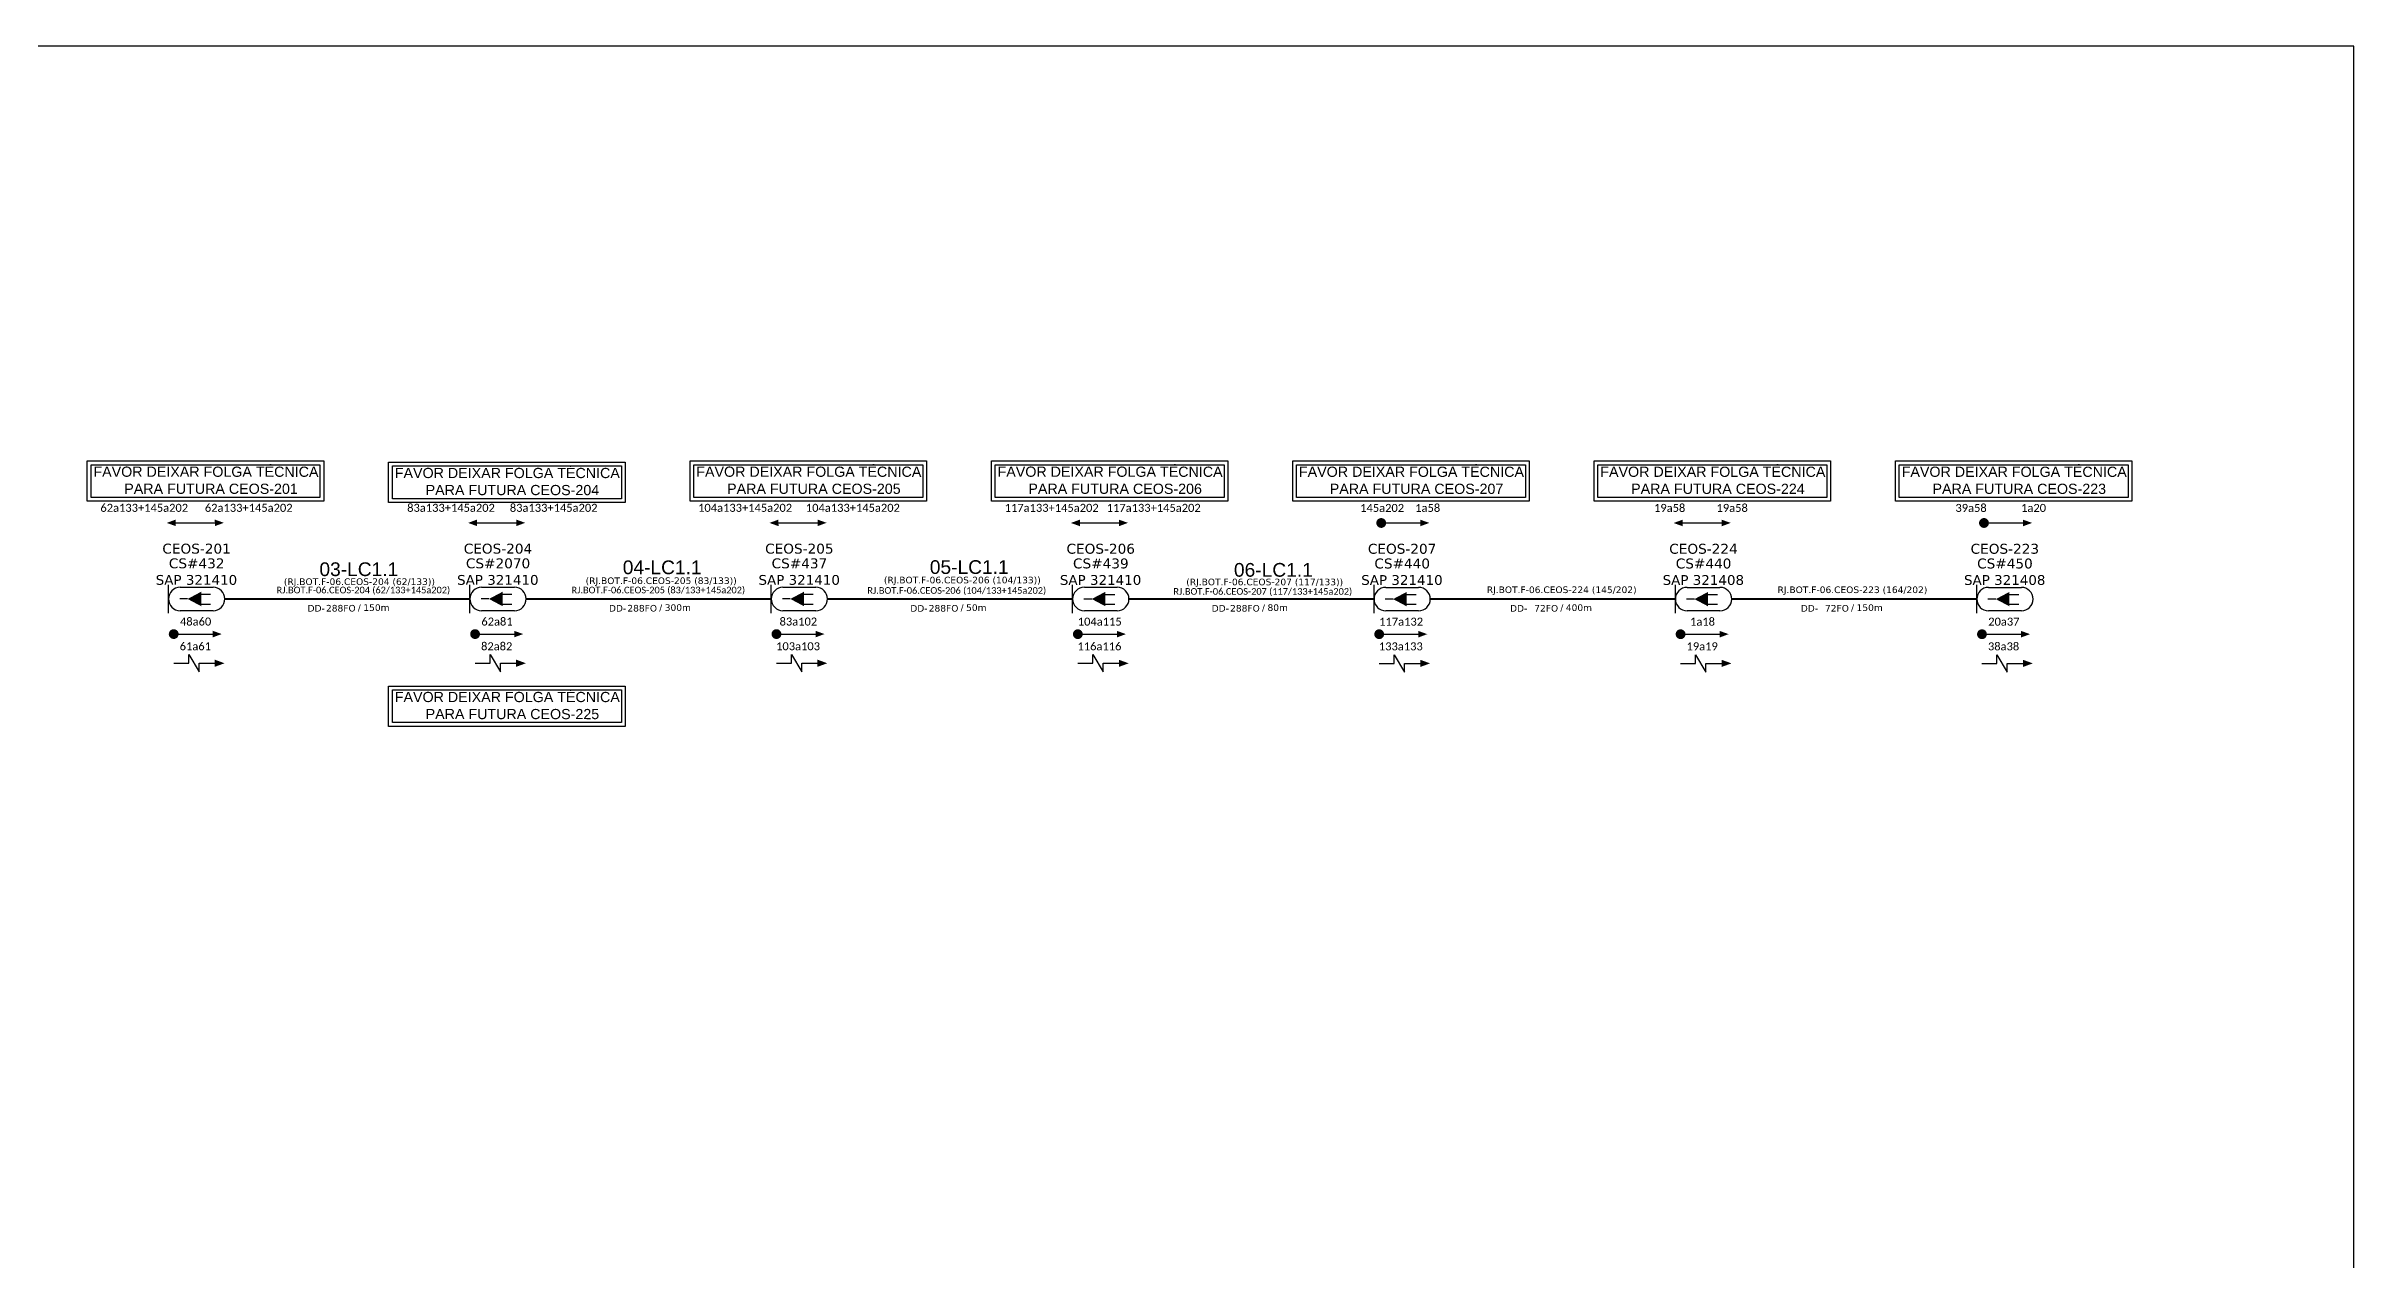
# Model space of a CAD drawing. Extents: x -89 to 2622484776, y -1852823961 to 1299.
# Drawn here: x 278.3 to 749.2, y 1051.4 to 1299 of the extents above; entities that cross this region are included whole.
import ezdxf
from ezdxf.enums import TextEntityAlignment as Align

# ---------------------------------------------------------------- set-up
doc = ezdxf.new("R2010")
doc.units = 0
doc.linetypes.add('ARILSUPP', pattern=[2.98, 1.42, -0.71, 0.14, -0.71])
for name, color, linetype in [('20.4-CEOS', 1, 'Continuous'), ('20.5-CABO AÉREO', 1, 'Continuous'), ('CEO', 5, 'Continuous'), ('LC1', 3, 'Continuous'), ('SETA', 7, 'Continuous')]:
    doc.layers.add(name, color=color, linetype=linetype)
doc.layers.add('40.1-ETIQUETAS', color=1, linetype='Continuous', lineweight=20)
doc.styles.add('ARIAL', font='arial.ttf')
doc.styles.add('siredit', font='verdana.ttf')

# ---------------------------------------------------------------- blocks, each defined once
blk = doc.blocks.new('ETIQUETA_RS5F')
at = {"layer": '40.1-ETIQUETAS', "color": 0, "style": 'siredit'}
blk.add_text('/', height=1.5, dxfattribs=at).set_placement((1.58, -1.95), align=Align.MIDDLE_RIGHT)
for tag, p in [('ETIQUETA_R_SECUNDARIA', (1.21, 2.1)), ('ETIQUETA_R_PRIMARIA', (1.21, 4.1)), ('F_ATIVAS/F_MORTAS', (1.14, -4.24))]:
    blk.add_attdef(tag, text='', height=1.5, dxfattribs=at).set_placement(p, align=Align.MIDDLE_CENTER)
for tag, p in [('TIPO_CABO', (-6.58, -2.12)), ('CAP_CABO', (0.4, -2.09))]:
    blk.add_attdef(tag, text='', height=1.5, dxfattribs=at).set_placement(p, align=Align.MIDDLE_RIGHT)
blk.add_attdef('METROS', text='', height=1.5, dxfattribs=at).set_placement((2.14, -1.95), align=Align.MIDDLE_LEFT)
for tag, p in [('FUSÃO_1', (0.85, -8.39)), ('FUSÃO_2', (0.85, -10.6)), ('FUSÃO_3', (0.85, -12.93)), ('FUSÃO_4', (0.85, -15.14)), ('FUSÃO_5', (0.85, -17.16))]:
    blk.add_attdef(tag, text='', height=1.5, dxfattribs=at).set_placement(p, align=Align.CENTER)

msp = doc.modelspace()

# ---------------------------------------------------------------- linework, layer by layer
msp.add_lwpolyline([(-89.32, 705.02), (749.25, 705.02), (749.25, 1299.02), (-89.32, 1299.02), (-89.32, 705.02)])
at = {"color": 7, "ltscale": 9e-07}
for points in [[(286.72, 1214.39), (334.98, 1214.39), (334.98, 1206.18), (286.72, 1206.18)], [(287.49, 1213.62), (334.21, 1213.62), (334.21, 1206.95), (287.49, 1206.95)], [(348.22, 1214.13), (396.48, 1214.13), (396.48, 1205.91), (348.22, 1205.91)], [(348.99, 1213.36), (395.71, 1213.36), (395.71, 1206.68), (348.99, 1206.68)], [(409.73, 1214.39), (457.99, 1214.39), (457.99, 1206.18), (409.73, 1206.18)], [(410.5, 1213.62), (457.22, 1213.62), (457.22, 1206.95), (410.5, 1206.95)], [(471.22, 1214.39), (519.47, 1214.39), (519.47, 1206.18), (471.22, 1206.18)], [(471.99, 1213.62), (518.7, 1213.62), (518.7, 1206.95), (471.99, 1206.95)], [(532.72, 1214.38), (580.97, 1214.38), (580.97, 1206.17), (532.72, 1206.17)], [(533.49, 1213.61), (580.2, 1213.61), (580.2, 1206.94), (533.49, 1206.94)], [(594.22, 1214.38), (642.47, 1214.38), (642.47, 1206.17), (594.22, 1206.17)], [(594.99, 1213.61), (641.7, 1213.61), (641.7, 1206.94), (594.99, 1206.94)], [(655.72, 1214.38), (703.97, 1214.38), (703.97, 1206.17), (655.72, 1206.17)], [(656.49, 1213.61), (703.2, 1213.61), (703.2, 1206.94), (656.49, 1206.94)], [(348.22, 1168.42), (396.48, 1168.42), (396.48, 1160.21), (348.22, 1160.21)], [(348.99, 1167.65), (395.71, 1167.65), (395.71, 1160.98), (348.99, 1160.98)]]:
    msp.add_lwpolyline(points, close=True, dxfattribs=at)
at = {"color": 7}
for points in [[(304.77, 1201.75), (312.75, 1201.75)], [(366.27, 1201.75), (374.25, 1201.75)], [(427.77, 1201.75), (435.75, 1201.75)], [(489.27, 1201.74), (497.25, 1201.74)], [(550.77, 1201.73), (558.75, 1201.73)], [(612.27, 1201.73), (620.25, 1201.73)], [(673.77, 1201.73), (681.75, 1201.73)], [(304.36, 1179.05), (312.34, 1179.05)], [(365.86, 1179.05), (373.84, 1179.05)], [(427.36, 1179.05), (435.34, 1179.05)], [(488.86, 1179.04), (496.84, 1179.04)], [(550.36, 1179.03), (558.34, 1179.03)], [(611.86, 1179.03), (619.84, 1179.03)], [(673.36, 1179.03), (681.34, 1179.03)], [(307.42, 1173.1), (307.42, 1174.87), (309.53, 1171.34), (309.53, 1173.1)], [(368.92, 1173.1), (368.92, 1174.87), (371.03, 1171.34), (371.03, 1173.1)], [(430.42, 1173.1), (430.42, 1174.87), (432.53, 1171.34), (432.53, 1173.1)], [(491.92, 1173.09), (491.92, 1174.86), (494.03, 1171.32), (494.03, 1173.09)], [(553.42, 1173.08), (553.42, 1174.85), (555.53, 1171.31), (555.53, 1173.08)], [(614.92, 1173.08), (614.92, 1174.85), (617.03, 1171.31), (617.03, 1173.08)], [(676.42, 1173.08), (676.42, 1174.85), (678.53, 1171.31), (678.53, 1173.08)]]:
    msp.add_lwpolyline(points, dxfattribs=at)
at = {"color": 7, "const_width": 1}
for points in [[(550.27, 1201.72, 1), (551.27, 1201.73, 1)], [(673.27, 1201.72, 1), (674.27, 1201.73, 1)], [(303.86, 1179.05, 1), (304.86, 1179.06, 1)], [(365.36, 1179.05, 1), (366.36, 1179.06, 1)], [(426.86, 1179.05, 1), (427.86, 1179.06, 1)], [(488.36, 1179.04, 1), (489.36, 1179.04, 1)], [(549.86, 1179.03, 1), (550.86, 1179.03, 1)], [(611.36, 1179.03, 1), (612.36, 1179.03, 1)], [(672.86, 1179.03, 1), (673.86, 1179.03, 1)]]:
    msp.add_lwpolyline(points, format="xyb", close=True, dxfattribs=at)
at = {"layer": '20.4-CEOS', "color": 7}
for p, q in [((305.69, 1188.61), (312.4, 1188.61)), ((367.19, 1188.61), (373.9, 1188.61)), ((428.69, 1188.61), (435.4, 1188.61)), ((490.19, 1188.6), (496.9, 1188.6)), ((551.69, 1188.59), (558.4, 1188.59)), ((613.19, 1188.59), (619.9, 1188.59)), ((674.69, 1188.59), (681.4, 1188.59)), ((312.4, 1183.82), (305.69, 1183.82)), ((373.9, 1183.82), (367.19, 1183.82)), ((435.4, 1183.82), (428.69, 1183.82)), ((496.9, 1183.81), (490.19, 1183.81)), ((558.4, 1183.8), (551.69, 1183.8)), ((619.9, 1183.8), (613.19, 1183.8)), ((681.4, 1183.8), (674.69, 1183.8))]:
    msp.add_line(p, q, dxfattribs=at)
for points in [[(303.3, 1183.33), (303.3, 1189.1)], [(309.84, 1187.17), (311.88, 1187.17)], [(364.8, 1183.33), (364.8, 1189.1)], [(371.34, 1187.17), (373.38, 1187.17)], [(426.3, 1183.33), (426.3, 1189.1)], [(432.84, 1187.17), (434.88, 1187.17)], [(487.8, 1183.32), (487.8, 1189.09)], [(494.34, 1187.16), (496.38, 1187.16)], [(549.3, 1183.31), (549.3, 1189.08)], [(555.84, 1187.14), (557.88, 1187.14)], [(610.8, 1183.31), (610.8, 1189.08)], [(617.34, 1187.14), (619.38, 1187.14)], [(672.3, 1183.31), (672.3, 1189.08)], [(678.84, 1187.14), (680.88, 1187.14)], [(307.19, 1186.22), (305.58, 1186.22)], [(309.84, 1185.18), (311.88, 1185.18)], [(368.69, 1186.22), (367.08, 1186.22)], [(371.34, 1185.18), (373.38, 1185.18)], [(430.19, 1186.22), (428.58, 1186.22)], [(432.84, 1185.18), (434.88, 1185.18)], [(491.69, 1186.21), (490.08, 1186.21)], [(494.34, 1185.16), (496.38, 1185.16)], [(553.19, 1186.19), (551.58, 1186.19)], [(555.84, 1185.15), (557.88, 1185.15)], [(614.69, 1186.19), (613.08, 1186.19)], [(617.34, 1185.15), (619.38, 1185.15)], [(676.19, 1186.19), (674.58, 1186.19)], [(678.84, 1185.15), (680.88, 1185.15)]]:
    msp.add_lwpolyline(points, dxfattribs=at)
for points in [[(307.19, 1186.22, 0, 2.95, 0), (309.97, 1186.22, 2.95, 2.95, 0)], [(368.69, 1186.22, 0, 2.95, 0), (371.47, 1186.22, 2.95, 2.95, 0)], [(430.19, 1186.22, 0, 2.95, 0), (432.97, 1186.22, 2.95, 2.95, 0)], [(491.69, 1186.21, 0, 2.95, 0), (494.47, 1186.21, 2.95, 2.95, 0)], [(553.19, 1186.19, 0, 2.95, 0), (555.97, 1186.19, 2.95, 2.95, 0)], [(614.69, 1186.19, 0, 2.95, 0), (617.47, 1186.19, 2.95, 2.95, 0)], [(676.19, 1186.19, 0, 2.95, 0), (678.97, 1186.19, 2.95, 2.95, 0)]]:
    msp.add_lwpolyline(points, format="xyseb", dxfattribs=at)
for centre, start, end in [((305.69, 1186.22), 90, 270), ((312.4, 1186.22), 270, 90), ((367.19, 1186.22), 90, 270), ((373.9, 1186.22), 270, 90), ((428.69, 1186.22), 90, 270), ((435.4, 1186.22), 270, 90), ((490.19, 1186.21), 90, 270), ((496.9, 1186.21), 270, 90), ((551.69, 1186.19), 90, 270), ((558.4, 1186.19), 270, 90), ((613.19, 1186.19), 90, 270), ((619.9, 1186.19), 270, 90), ((674.69, 1186.19), 90, 270), ((681.4, 1186.19), 270, 90)]:
    msp.add_arc(centre, 2.39, start, end, dxfattribs=at)
at = {"layer": '20.5-CABO AÉREO', "color": 7, "ltscale": 8, "const_width": 0.4}
for points in [[(314.8, 1186.22), (364.8, 1186.22)], [(376.3, 1186.22), (426.3, 1186.22)], [(437.8, 1186.21), (487.8, 1186.21)], [(499.3, 1186.19), (549.3, 1186.19)], [(560.8, 1186.19), (610.8, 1186.19)], [(622.3, 1186.19), (672.3, 1186.19)]]:
    msp.add_lwpolyline(points, dxfattribs=at)
at = {"layer": 'SETA', "color": 7}
for points in [[(304.36, 1173.1), (307.42, 1173.1)], [(309.53, 1173.1), (312.73, 1173.1)], [(365.86, 1173.1), (368.92, 1173.1)], [(371.03, 1173.1), (374.23, 1173.1)], [(427.36, 1173.1), (430.42, 1173.1)], [(432.53, 1173.1), (435.73, 1173.1)], [(488.86, 1173.09), (491.92, 1173.09)], [(494.03, 1173.09), (497.23, 1173.09)], [(550.36, 1173.08), (553.42, 1173.08)], [(555.53, 1173.08), (558.73, 1173.08)], [(611.86, 1173.08), (614.92, 1173.08)], [(617.03, 1173.08), (620.23, 1173.08)], [(673.36, 1173.08), (676.42, 1173.08)], [(678.53, 1173.08), (681.73, 1173.08)]]:
    msp.add_lwpolyline(points, dxfattribs=at)
for points in [[(304.78, 1201.08), (302.94, 1201.74), (304.77, 1202.42)], [(312.75, 1202.42), (314.59, 1201.76), (312.76, 1201.08)], [(366.28, 1201.08), (364.44, 1201.74), (366.27, 1202.42)], [(374.25, 1202.42), (376.09, 1201.76), (374.26, 1201.08)], [(427.78, 1201.08), (425.94, 1201.74), (427.77, 1202.42)], [(435.75, 1202.42), (437.59, 1201.76), (435.76, 1201.08)], [(489.28, 1201.07), (487.44, 1201.73), (489.27, 1202.4)], [(497.25, 1202.4), (499.09, 1201.75), (497.26, 1201.07)], [(558.75, 1202.39), (560.59, 1201.74), (558.76, 1201.06)], [(612.28, 1201.06), (610.44, 1201.72), (612.27, 1202.39)], [(620.25, 1202.39), (622.09, 1201.74), (620.26, 1201.06)], [(681.75, 1202.39), (683.59, 1201.74), (681.76, 1201.06)], [(312.34, 1179.72), (314.17, 1179.06), (312.34, 1178.39)], [(373.84, 1179.72), (375.67, 1179.06), (373.84, 1178.39)], [(435.34, 1179.72), (437.17, 1179.06), (435.34, 1178.39)], [(496.84, 1179.71), (498.67, 1179.05), (496.84, 1178.37)], [(558.34, 1179.7), (560.17, 1179.04), (558.34, 1178.36)], [(619.84, 1179.7), (621.67, 1179.04), (619.84, 1178.36)], [(681.34, 1179.7), (683.17, 1179.04), (681.34, 1178.36)], [(312.73, 1173.84), (314.74, 1173.1), (312.73, 1172.37)], [(374.23, 1173.84), (376.24, 1173.1), (374.23, 1172.37)], [(435.73, 1173.84), (437.74, 1173.1), (435.73, 1172.37)], [(497.23, 1173.82), (499.24, 1173.09), (497.23, 1172.36)], [(558.73, 1173.81), (560.74, 1173.08), (558.73, 1172.34)], [(620.23, 1173.81), (622.24, 1173.08), (620.23, 1172.34)], [(681.73, 1173.81), (683.74, 1173.08), (681.73, 1172.34)]]:
    msp.add_solid(points, dxfattribs=at)

# ---------------------------------------------------------------- block references
at = {"layer": '40.1-ETIQUETAS', "color": 7}
ref = msp.add_blockref('ETIQUETA_RS5F', (341.13, 1186.22), dxfattribs=dict(at, xscale=0.9000000000000057, yscale=0.9000000000000057, zscale=0.9000000000000057))
ref.add_attrib('ETIQUETA_R_SECUNDARIA', '(RJ.BOT.F-06.CEOS-204 (62/133))', dxfattribs={"color": 0, "height": 1.35, "style": 'siredit'}).set_placement((342.26, 1189.75), align=Align.MIDDLE_CENTER)
ref.add_attrib('TIPO_CABO', 'DD-', dxfattribs={"color": 0, "height": 1.35, "style": 'siredit'}).set_placement((335.2, 1184.31), align=Align.MIDDLE_RIGHT)
ref.add_attrib('CAP_CABO', '288FO', dxfattribs={"color": 0, "height": 1.35, "style": 'siredit'}).set_placement((341.49, 1184.33), align=Align.MIDDLE_RIGHT)
ref.add_attrib('METROS', '150m', dxfattribs={"color": 0, "height": 1.35, "style": 'siredit'}).set_placement((343.06, 1184.46), align=Align.MIDDLE_LEFT)
ref = msp.add_blockref('ETIQUETA_RS5F', (402.63, 1186.22), dxfattribs=dict(at, xscale=0.9000000000000057, yscale=0.9000000000000057, zscale=0.9000000000000057))
ref.add_attrib('ETIQUETA_R_SECUNDARIA', '(RJ.BOT.F-06.CEOS-205 (83/133))', dxfattribs={"color": 0, "height": 1.35, "style": 'siredit'}).set_placement((403.84, 1189.94), align=Align.MIDDLE_CENTER)
ref.add_attrib('TIPO_CABO', 'DD-', dxfattribs={"color": 0, "height": 1.35, "style": 'siredit'}).set_placement((396.7, 1184.31), align=Align.MIDDLE_RIGHT)
ref.add_attrib('CAP_CABO', '288FO', dxfattribs={"color": 0, "height": 1.35, "style": 'siredit'}).set_placement((402.99, 1184.33), align=Align.MIDDLE_RIGHT)
ref.add_attrib('METROS', '300m', dxfattribs={"color": 0, "height": 1.35, "style": 'siredit'}).set_placement((404.56, 1184.46), align=Align.MIDDLE_LEFT)
ref = msp.add_blockref('ETIQUETA_RS5F', (464.13, 1186.21), dxfattribs=dict(at, xscale=0.9000000000000057, yscale=0.9000000000000057, zscale=0.9000000000000057))
ref.add_attrib('ETIQUETA_R_SECUNDARIA', '(RJ.BOT.F-06.CEOS-206 (104/133))', dxfattribs={"color": 0, "height": 1.35, "style": 'siredit'}).set_placement((465.29, 1190.08), align=Align.MIDDLE_CENTER)
ref.add_attrib('TIPO_CABO', 'DD-', dxfattribs={"color": 0, "height": 1.35, "style": 'siredit'}).set_placement((458.2, 1184.3), align=Align.MIDDLE_RIGHT)
ref.add_attrib('CAP_CABO', '288FO', dxfattribs={"color": 0, "height": 1.35, "style": 'siredit'}).set_placement((464.49, 1184.32), align=Align.MIDDLE_RIGHT)
ref.add_attrib('METROS', '50m', dxfattribs={"color": 0, "height": 1.35, "style": 'siredit'}).set_placement((466.06, 1184.45), align=Align.MIDDLE_LEFT)
ref = msp.add_blockref('ETIQUETA_RS5F', (525.63, 1186.21), dxfattribs=dict(at, xscale=0.9000000000000057, yscale=0.9000000000000057, zscale=0.9000000000000057))
ref.add_attrib('ETIQUETA_R_SECUNDARIA', '(RJ.BOT.F-06.CEOS-207 (117/133))', dxfattribs={"color": 0, "height": 1.35, "style": 'siredit'}).set_placement((526.99, 1189.69), align=Align.MIDDLE_CENTER)
ref.add_attrib('TIPO_CABO', 'DD-', dxfattribs={"color": 0, "height": 1.35, "style": 'siredit'}).set_placement((519.7, 1184.3), align=Align.MIDDLE_RIGHT)
ref.add_attrib('CAP_CABO', '288FO', dxfattribs={"color": 0, "height": 1.35, "style": 'siredit'}).set_placement((525.99, 1184.32), align=Align.MIDDLE_RIGHT)
ref.add_attrib('METROS', '80m', dxfattribs={"color": 0, "height": 1.35, "style": 'siredit'}).set_placement((527.56, 1184.45), align=Align.MIDDLE_LEFT)
ref = msp.add_blockref('ETIQUETA_RS5F', (586.51, 1186.21), dxfattribs=dict(at, xscale=0.9000000000000057, yscale=0.9000000000000057, zscale=0.9000000000000057))
ref.add_attrib('ETIQUETA_R_SECUNDARIA', 'RJ.BOT.F-06.CEOS-224 (145/202)', dxfattribs={"color": 0, "height": 1.35, "style": 'siredit'}).set_placement((587.6, 1188.1), align=Align.MIDDLE_CENTER)
ref.add_attrib('TIPO_CABO', 'DD-', dxfattribs={"color": 0, "height": 1.35, "style": 'siredit'}).set_placement((580.58, 1184.3), align=Align.MIDDLE_RIGHT)
ref.add_attrib('CAP_CABO', '72FO', dxfattribs={"color": 0, "height": 1.35, "style": 'siredit'}).set_placement((586.87, 1184.32), align=Align.MIDDLE_RIGHT)
ref.add_attrib('METROS', '400m', dxfattribs={"color": 0, "height": 1.35, "style": 'siredit'}).set_placement((588.44, 1184.45), align=Align.MIDDLE_LEFT)
ref = msp.add_blockref('ETIQUETA_RS5F', (645.84, 1186.21), dxfattribs=dict(at, xscale=0.9000000000000057, yscale=0.9000000000000057, zscale=0.9000000000000057))
ref.add_attrib('ETIQUETA_R_SECUNDARIA', 'RJ.BOT.F-06.CEOS-223 (164/202)', dxfattribs={"color": 0, "height": 1.35, "style": 'siredit'}).set_placement((646.93, 1188.1), align=Align.MIDDLE_CENTER)
ref.add_attrib('TIPO_CABO', 'DD-', dxfattribs={"color": 0, "height": 1.35, "style": 'siredit'}).set_placement((639.91, 1184.3), align=Align.MIDDLE_RIGHT)
ref.add_attrib('CAP_CABO', '72FO', dxfattribs={"color": 0, "height": 1.35, "style": 'siredit'}).set_placement((646.2, 1184.32), align=Align.MIDDLE_RIGHT)
ref.add_attrib('METROS', '150m', dxfattribs={"color": 0, "height": 1.35, "style": 'siredit'}).set_placement((647.77, 1184.45), align=Align.MIDDLE_LEFT)

# ---------------------------------------------------------------- texts
at = {"color": 7, "style": 'ARIAL'}
for s, p in [('FAVOR DEIXAR FOLGA TÉCNICA', (287.98, 1211.15)), ('FAVOR DEIXAR FOLGA TÉCNICA', (349.48, 1210.89)), ('FAVOR DEIXAR FOLGA TÉCNICA', (411, 1211.15)), ('FAVOR DEIXAR FOLGA TÉCNICA', (472.48, 1211.15)), ('FAVOR DEIXAR FOLGA TÉCNICA', (533.98, 1211.14)), ('FAVOR DEIXAR FOLGA TÉCNICA', (595.48, 1211.14)), ('FAVOR DEIXAR FOLGA TÉCNICA', (656.98, 1211.14)), ('PARA FUTURA CEOS-201', (294.27, 1207.67)), ('PARA FUTURA CEOS-204', (355.77, 1207.41)), ('PARA FUTURA CEOS-205', (417.29, 1207.67)), ('PARA FUTURA CEOS-206', (478.77, 1207.67)), ('PARA FUTURA CEOS-207', (540.27, 1207.66)), ('PARA FUTURA CEOS-224', (601.77, 1207.66)), ('PARA FUTURA CEOS-223', (663.27, 1207.66)), ('FAVOR DEIXAR FOLGA TÉCNICA', (349.48, 1165.18)), ('PARA FUTURA CEOS-225', (355.77, 1161.7))]:
    msp.add_text(s, height=2.0835, rotation=359.9867, dxfattribs=at).set_placement(p)
at = {"layer": '20.4-CEOS', "color": 7, "style": 'siredit'}
for s, height, p in [('CS#432', 2.028, (309.05, 1193.49)), ('CS#2070', 2.028, (370.55, 1193.49)), ('CS#437', 2.028, (432.05, 1193.49)), ('CS#439', 2.028, (493.55, 1193.47)), ('CS#440', 2.028, (555.05, 1193.46)), ('CS#440', 2.028, (616.55, 1193.46)), ('CS#450', 2.028, (678.05, 1193.46)), ('SAP 321410', 2, (309, 1190.11)), ('SAP 321410', 2, (370.5, 1190.11)), ('SAP 321410', 2, (432, 1190.11)), ('SAP 321410', 2, (493.5, 1190.1)), ('SAP 321410', 2, (555, 1190.09)), ('SAP 321408', 2, (616.5, 1190.09)), ('SAP 321408', 2, (678, 1190.09))]:
    msp.add_text(s, height=height, dxfattribs=at).set_placement(p, align=Align.MIDDLE_CENTER)
at = {"layer": '40.1-ETIQUETAS', "color": 7}
for s, insert, char_height, width, attachment_point, style in [('{\\fCalibri|b0|i0|c0|p34;\\C0;62a133\\C1;+145a202}', (298.35, 1204.81), 1.633, 27.8947, 5, 'ARIAL'), ('{\\fCalibri|b0|i0|c0|p34;62a133\\C1;+145a202}', (319.67, 1204.81), 1.633, 27.8947, 5, 'ARIAL'), ('{\\fCalibri|b0|i0|c0|p34;83a133\\C1;+145a202}', (360.95, 1204.81), 1.633, 27.8947, 5, 'ARIAL'), ('{\\fCalibri|b0|i0|c0|p34;83a133\\C1;+145a202}', (381.9, 1204.81), 1.633, 27.8947, 5, 'ARIAL'), ('{\\fCalibri|b0|i0|c0|p34;104a133\\C1;+145a202}', (420.96, 1204.81), 1.633, 27.8947, 5, 'ARIAL'), ('{\\fCalibri|b0|i0|c0|p34;104a133\\C1;+145a202}', (442.95, 1204.81), 1.633, 27.8947, 5, 'ARIAL'), ('{\\fCalibri|b0|i0|c0|p34;117a133\\C1;+145a202}', (483.52, 1204.8), 1.633, 27.8947, 5, 'ARIAL'), ('{\\fCalibri|b0|i0|c0|p34;117a133\\C1;+145a202}', (504.34, 1204.8), 1.633, 27.8947, 5, 'ARIAL'), ('{\\fCalibri|b0|i0|c0|p34;145a202}', (550.96, 1204.79), 1.633, 27.8947, 5, 'ARIAL'), ('{\\fCalibri|b0|i0|c0|p34;1a58}', (560.26, 1204.79), 1.633, 27.8947, 5, 'ARIAL'), ('{\\fCalibri|b0|i0|c0|p34;19a58}', (609.63, 1204.79), 1.633, 27.8947, 5, 'ARIAL'), ('{\\fCalibri|b0|i0|c0|p34;19a58}', (622.39, 1204.79), 1.633, 27.8947, 5, 'ARIAL'), ('{\\fCalibri|b0|i0|c0|p34;39a58}', (671.13, 1204.79), 1.633, 27.8947, 5, 'ARIAL'), ('{\\fCalibri|b0|i0|c0|p34;1a20}', (683.89, 1204.79), 1.633, 27.8947, 5, 'ARIAL'), ('{\\fCalibri|b0|i0|c0|p34;\\C1;RJ.BOT.F-06.CEOS-204 (62/133+145a202)}', (325.35, 1188.72), 1.35, 59.7129, 1, 'siredit'), ('{\\fCalibri|b0|i0|c0|p34;\\C1;RJ.BOT.F-06.CEOS-205 (83/133+145a202)}', (385.54, 1188.72), 1.35, 59.7129, 1, 'siredit'), ('{\\fCalibri|b0|i0|c0|p34;\\C1;RJ.BOT.F-06.CEOS-206 (104/133+145a202)}', (445.91, 1188.63), 1.35, 68.97, 1, 'siredit'), ('{\\fCalibri|b0|i0|c0|p34;\\C1;RJ.BOT.F-06.CEOS-207 (117/133+145a202)}', (508.36, 1188.43), 1.35, 68.97, 1, 'siredit'), ('{\\fCalibri|b0|i0|c0|p34;48a60}', (308.83, 1181.6), 1.633, 27.8947, 5, 'ARIAL'), ('{\\fCalibri|b0|i0|c0|p34;62a81}', (370.33, 1181.6), 1.633, 27.8947, 5, 'ARIAL'), ('{\\fCalibri|b0|i0|c0|p34;83a102}', (431.83, 1181.6), 1.633, 27.8947, 5, 'ARIAL'), ('{\\fCalibri|b0|i0|c0|p34;104a115}', (493.33, 1181.59), 1.633, 27.8947, 5, 'ARIAL'), ('{\\fCalibri|b0|i0|c0|p34;117a132}', (554.83, 1181.58), 1.633, 27.8947, 5, 'ARIAL'), ('{\\fCalibri|b0|i0|c0|p34;1a18}', (616.33, 1181.58), 1.633, 27.8947, 5, 'ARIAL'), ('{\\fCalibri|b0|i0|c0|p34;20a37}', (677.83, 1181.58), 1.633, 27.8947, 5, 'ARIAL'), ('{\\fCalibri|b0|i0|c0|p34;61a61}', (308.77, 1176.56), 1.633, 27.8947, 5, 'ARIAL'), ('{\\fCalibri|b0|i0|c0|p34;82a82}', (370.27, 1176.56), 1.633, 27.8947, 5, 'ARIAL'), ('{\\fCalibri|b0|i0|c0|p34;103a103}', (431.77, 1176.56), 1.633, 27.8947, 5, 'ARIAL'), ('{\\fCalibri|b0|i0|c0|p34;116a116}', (493.27, 1176.55), 1.633, 27.8947, 5, 'ARIAL'), ('{\\fCalibri|b0|i0|c0|p34;133a133}', (554.77, 1176.54), 1.633, 27.8947, 5, 'ARIAL'), ('{\\fCalibri|b0|i0|c0|p34;19a19}', (616.27, 1176.54), 1.633, 27.8947, 5, 'ARIAL'), ('{\\fCalibri|b0|i0|c0|p34;38a38}', (677.77, 1176.54), 1.633, 27.8947, 5, 'ARIAL')]:
    msp.add_mtext(s, dxfattribs=dict(at, insert=insert, char_height=char_height, width=width, attachment_point=attachment_point, style=style))
at = {"layer": 'CEO', "color": 7, "style": 'siredit'}
for s, p in [('CEOS-201', (309.03, 1196.49)), ('CEOS-204', (370.53, 1196.49)), ('CEOS-205', (432.03, 1196.49)), ('CEOS-206', (493.53, 1196.47)), ('CEOS-207', (555.03, 1196.46)), ('CEOS-224', (616.53, 1196.46)), ('CEOS-223', (678.03, 1196.46))]:
    msp.add_text(s, height=2.028, dxfattribs=at).set_placement(p, align=Align.MIDDLE_CENTER)
at = {"layer": 'LC1', "color": 7, "linetype": 'ARILSUPP', "style": 'ARIAL'}
for s, p in [('03-LC1.1', (342.14, 1192.29)), ('04-LC1.1', (404.04, 1192.68)), ('05-LC1.1', (466.7, 1192.73)), ('06-LC1.1', (528.76, 1192.16))]:
    msp.add_text(s, height=2.8, dxfattribs=at).set_placement(p, align=Align.MIDDLE_CENTER)

doc.saveas('drawing.dxf')
